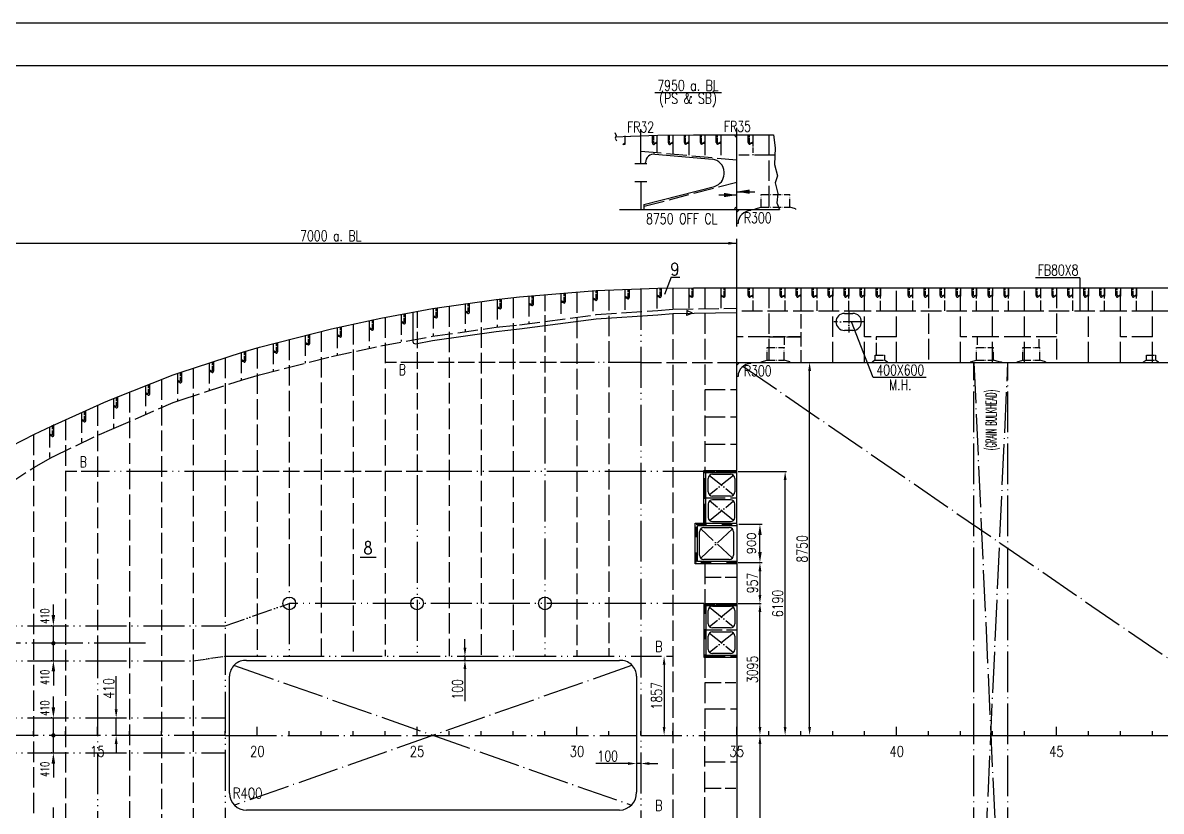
# Model space of a CAD drawing. Extents: x 415194 to 563994, y 453377 to 495577.
# Drawn here: x 432345 to 459054, y 476981 to 495477 of the extents above; entities that cross this region are included whole.
import ezdxf
from ezdxf.enums import TextEntityAlignment as Align

# ---------------------------------------------------------------- set-up
doc = ezdxf.new("R2010")
doc.units = 0
doc.header["$LTSCALE"] = 40
doc.header["$MEASUREMENT"] = 0
for name, pattern in [('ACAD_ISO02W100', [15, 12, -3]), ('ACAD_ISO03W100', [30, 12, -18]), ('ACAD_ISO04W100', [30.5, 24, -3, 0.5, -3]), ('ACAD_ISO05W100', [34, 24, -3, 0.5, -3, 0.5, -3]), ('CENTER110', [12.2, 10, -1, 0.2, -1])]:
    doc.linetypes.add(name, pattern=pattern)
doc.layers.get('0').update_dxf_attribs({"linetype": 'CONTINUOUS'})
doc.layers.get('DEFPOINTS').update_dxf_attribs({"linetype": 'CONTINUOUS'})
for name, color, linetype in [('BT_ENG', 7, 'CONTINUOUS'), ('C-CEN', 4, 'ACAD_ISO04W100'), ('C-CON', 4, 'CONTINUOUS'), ('C-DAS', 4, 'ACAD_ISO02W100'), ('FRAME', 7, 'CONTINUOUS'), ('Y-CON', 2, 'CONTINUOUS'), ('Y-DAS', 2, 'ACAD_ISO02W100'), ('Y-H', 2, 'ACAD_ISO03W100'), ('Y-PH', 2, 'ACAD_ISO05W100')]:
    doc.layers.add(name, color=color, linetype=linetype)
doc.styles.add('DM', font='romans.shx', dxfattribs={"bigfont": 'hzdx.shx'})
doc.styles.add('ROMANS', font='romans.shx', dxfattribs={"width": 0.75, "height": 250, "bigfont": 'hzdx.shx'})
doc.dimstyles.new('DM-100', dxfattribs={"dimscale": 0, "dimtxt": 250, "dimasz": 200, "dimexe": 30, "dimexo": 30, "dimgap": 50, "dimtad": 1, "dimdec": 0, "dimzin": 0, "dimdsep": 46, "dimtxsty": 'ROMANS', "dimcen": 0, "dimclrd": 1, "dimclre": 1, "dimclrt": 1, "dimadec": 0, "dimazin": 0, "dimtfac": 1, "dimtdec": 0, "dimtmove": 0, "dimatfit": 3, "dimfxl": 1, "dimtolj": 1, "dimtzin": 0, "dimarcsym": 0})

# ---------------------------------------------------------------- blocks, each defined once
blk = doc.blocks.new('A$C771200ED')
at = {"layer": 'C-CON', "linetype": 'ACAD_ISO05W100', "ltscale": 0.2}
for p, q in [((135, 350), (535, 350)), ((135, 50), (135, 350)), ((535, 50), (535, 350)), ((0, 12), (135, 50)), ((0, 12), (0, 0)), ((135, 50), (535, 50)), ((670, 12), (535, 50)), ((670, 12), (670, 0))]:
    blk.add_line(p, q, dxfattribs=at)
blk = doc.blocks.new('*D162')
at = {"color": 1, "linetype": 'ByBlock', "transparency": 16777216}
for p, q in [((446546, 478100), (445791, 478100)), ((446746, 478108), (446746, 478070)), ((446846, 478100), (446746, 478100)), ((446846, 478108), (446846, 478070)), ((447046, 478100), (447246, 478100))]:
    blk.add_line(p, q, dxfattribs=at)
for points in [[(446546, 478133), (446546, 478067), (446746, 478100)], [(447046, 478133), (447046, 478067), (446846, 478100)]]:
    blk.add_solid(points, dxfattribs=at)
at = {"layer": 'DEFPOINTS', "color": 0, "linetype": 'ByBlock', "transparency": 16777216}
for p in [(446746, 478138), (446746, 478100), (446846, 478138)]:
    blk.add_point(p, dxfattribs=at)
at = {"color": 1, "linetype": 'ByBlock', "transparency": 16777216, "insert": (446069, 478275), "char_height": 250, "attachment_point": 5, "style": 'ROMANS'}
blk.add_mtext('\\A1;100', dxfattribs=at)
blk = doc.blocks.new('*D163')
at = {"color": 1, "linetype": 'ByBlock', "transparency": 16777216}
for p, q in [((442719, 480817), (442719, 481017)), ((442708, 480617), (442689, 480617)), ((442708, 480517), (442689, 480517)), ((442719, 480617), (442719, 480517)), ((442719, 480317), (442719, 479562))]:
    blk.add_line(p, q, dxfattribs=at)
for points in [[(442685, 480817), (442752, 480817), (442719, 480617)], [(442685, 480317), (442752, 480317), (442719, 480517)]]:
    blk.add_solid(points, dxfattribs=at)
at = {"layer": 'DEFPOINTS', "color": 0, "linetype": 'ByBlock', "transparency": 16777216}
for p in [(442719, 480517), (442738, 480617), (442738, 480517)]:
    blk.add_point(p, dxfattribs=at)
at = {"color": 1, "linetype": 'ByBlock', "transparency": 16777216, "insert": (442544, 479840), "char_height": 250, "attachment_point": 5, "rotation": 90, "style": 'ROMANS'}
blk.add_mtext('\\A1;100', dxfattribs=at)
blk = doc.blocks.new('*D164')
at = {"color": 1, "linetype": 'ByBlock', "transparency": 16777216}
for p, q in [((447391, 480417), (447391, 478960)), ((446876, 478760), (447421, 478760))]:
    blk.add_line(p, q, dxfattribs=at)
for points in [[(447358, 480417), (447425, 480417), (447391, 480617)], [(447358, 478960), (447425, 478960), (447391, 478760)]]:
    blk.add_solid(points, dxfattribs=at)
at = {"layer": 'DEFPOINTS', "color": 0, "linetype": 'ByBlock', "transparency": 16777216}
for p in [(447391, 480617), (446846, 478760), (447391, 478760)]:
    blk.add_point(p, dxfattribs=at)
at = {"color": 1, "linetype": 'ByBlock', "transparency": 16777216, "insert": (447216, 479689), "char_height": 250, "attachment_point": 5, "rotation": 90, "style": 'ROMANS'}
blk.add_mtext('\\A1;1857', dxfattribs=at)
blk = doc.blocks.new('*D160')
at = {"color": 1, "linetype": 'ByBlock', "transparency": 16777216}
for p, q in [((449126, 482812), (449669, 482812)), ((449639, 482612), (449639, 482055)), ((449126, 481855), (449669, 481855))]:
    blk.add_line(p, q, dxfattribs=at)
for points in [[(449606, 482612), (449673, 482612), (449639, 482812)], [(449606, 482055), (449673, 482055), (449639, 481855)]]:
    blk.add_solid(points, dxfattribs=at)
at = {"layer": 'DEFPOINTS', "color": 0, "linetype": 'ByBlock', "transparency": 16777216}
for p in [(449096, 482812), (449096, 481855), (449639, 481855)]:
    blk.add_point(p, dxfattribs=at)
at = {"color": 1, "linetype": 'ByBlock', "transparency": 16777216, "insert": (449464, 482334), "char_height": 250, "attachment_point": 5, "rotation": 90, "style": 'ROMANS'}
blk.add_mtext('\\A1;957', dxfattribs=at)
blk = doc.blocks.new('A$C75882CA2')
at = {"layer": 'C-CON'}
for p, q in [((0, 57), (136, 114)), ((0, 57), (136, 0)), ((136, 0), (136, 114))]:
    blk.add_line(p, q, dxfattribs=at)
blk = doc.blocks.new('0')
for p, q in [((-330, -30), (-330, 0)), ((-30, -330), (0, -330))]:
    blk.add_line(p, q)
blk.add_arc((-330, -330), 300, 0, 90)

msp = doc.modelspace()

# ---------------------------------------------------------------- linework, layer by layer
at = {"color": 2}
msp.add_line((417794.5, 494477.3), (562894.5, 494477.3), dxfattribs=at)
at = {"color": 1, "linetype": 'ByBlock'}
for p, q in [((447175, 493844.3), (448741.2, 493844.3)), ((449096.4, 489253), (449096.4, 490405)), ((421196.4, 490305), (449096.4, 490305)), ((449276.4, 487510.4), (450834.9, 487510.4)), ((450804.9, 478960.4), (450804.9, 487310.4)), ((449126.4, 484950.4), (450260.3, 484950.4)), ((450230.3, 478960.4), (450230.3, 484750.4)), ((449126.4, 481855.4), (449669.4, 481855.4)), ((449639.4, 478960.4), (449639.4, 481655.4)), ((434536.2, 479370.4), (434536.2, 480152.5)), ((434536.2, 478760.4), (434536.2, 479170.4)), ((434536.2, 478560.4), (434536.2, 478360.4)), ((449639.4, 478560.4), (449639.4, 472770.4))]:
    msp.add_line(p, q, dxfattribs=at)
for p, q in [((446846.4, 492825.1), (446846.4, 492985.1)), ((447116.4, 492661.4), (447116.4, 492838.9)), ((447491.4, 492662.7), (447491.4, 492844.6)), ((447866.4, 492666.3), (447866.4, 492848.1)), ((448241.4, 492666.3), (448241.4, 492848.1)), ((448616.4, 492666.3), (448616.4, 492849.5)), ((449096.4, 492849.5), (449096.4, 493009.5)), ((449366.4, 492665.7), (449366.4, 492847.7)), ((447174.4, 492395.9), (448523.4, 492274.2)), ((446956.4, 492174.6), (446956.4, 492196.7)), ((448796.4, 491928.9), (448796.4, 491975.4)), ((446915.9, 491213.9), (448575, 491639.4)), ((449096.4, 491515), (449515.9, 491515)), ((446915.9, 491213.9), (446915.9, 491099.5)), ((449096.4, 491435.9), (448676.9, 491435.9)), ((447557, 489508.7), (447397.1, 489105.9)), ((447557, 489508.7), (447757.6, 489508.7)), ((457142.1, 489496.4), (456101.7, 489496.4)), ((457142.1, 489496.4), (457142.1, 488710.4)), ((444326.4, 488881.3), (444326.4, 489071.9)), ((445076.4, 488943.5), (445076.4, 489134.2)), ((445824.7, 489005.6), (445824.7, 489195)), ((446576.4, 489039), (446576.4, 489225.1)), ((447326.4, 489072.2), (447326.4, 489252.8)), ((448076.4, 489077.1), (448076.4, 489260.3)), ((448826.4, 489077.1), (448826.4, 489260.4)), ((449366.4, 489076.6), (449366.4, 489258.5)), ((450116.4, 489076.6), (450116.4, 489258.5)), ((450491.4, 489078.4), (450491.4, 489260.4)), ((450866.4, 489076.6), (450866.4, 489258.5)), ((451241.4, 489078.4), (451241.4, 489260.4)), ((451616.4, 489078.4), (451616.4, 489260.4)), ((451991.4, 489078.4), (451991.4, 489260.4)), ((452366.4, 489078.4), (452366.4, 489260.4)), ((453116.4, 489078.4), (453116.4, 489260.4)), ((453491.4, 489078.4), (453491.4, 489260.4)), ((453866.4, 489078.4), (453866.4, 489260.4)), ((454241.4, 489078.4), (454241.4, 489260.4)), ((454616.4, 489078.4), (454616.4, 489260.4)), ((454991.4, 489078.4), (454991.4, 489260.4)), ((455366.4, 489078.4), (455366.4, 489260.4)), ((456116.4, 489078.4), (456116.4, 489260.4)), ((456491.4, 489078.4), (456491.4, 489260.4)), ((456866.4, 489078.4), (456866.4, 489260.4)), ((457241.4, 489078.4), (457241.4, 489260.4)), ((457616.4, 489078.4), (457616.4, 489260.4)), ((457991.4, 489078.4), (457991.4, 489260.4)), ((458366.4, 489078.4), (458366.4, 489260.4)), ((442076.4, 488592.3), (442076.4, 488789.1)), ((442826.4, 488698.4), (442826.4, 488895.1)), ((443576.4, 488803.7), (443576.4, 488997.4)), ((440576.4, 488308.7), (440576.4, 488513.4)), ((441326.4, 488455.6), (441326.4, 488656.7)), ((451621.4, 488660.4), (451821.4, 488660.4)), ((439826.4, 488145.5), (439826.4, 488350.3)), ((451821.4, 488260.4), (451621.4, 488260.4)), ((452297.5, 487152.3), (451791.4, 488460.4)), ((438326.4, 487766.2), (438326.4, 487975.1)), ((439076.4, 487958.5), (439076.4, 488167.3)), ((437576.4, 487559.1), (437576.4, 487772.2)), ((436826.4, 487316.3), (436826.4, 487532.2)), ((436076.4, 487071.2), (436076.4, 487289.4)), ((435326.4, 486779.8), (435326.4, 487003)), ((453543, 487152.3), (452297.5, 487152.3)), ((434576.4, 486485), (434576.4, 486708.2)), ((433826.4, 486153.5), (433826.4, 486382.8)), ((433076.4, 485813.2), (433076.4, 486050.6)), ((448321.4, 484975.4), (449096.4, 484975.4)), ((448321.4, 483712.4), (448321.4, 484975.4)), ((448321.4, 484950.4), (448321.4, 484925.4)), ((448371.4, 484950.4), (448371.4, 484975.4)), ((448371.4, 484925.4), (449096.4, 484925.4)), ((448371.4, 483712.4), (448371.4, 484925.4)), ((448426.4, 484474.5), (448426.4, 484788.4)), ((448526.4, 484888.4), (448950.9, 484888.4)), ((449050.9, 484788.4), (449050.9, 484474.5)), ((448950.9, 484374.5), (448526.4, 484374.5)), ((448950.9, 484288.2), (448526.4, 484288.2)), ((448426.4, 484188.2), (448426.4, 483874.3)), ((449050.9, 483874.3), (449050.9, 484188.2)), ((448526.4, 483774.3), (448950.9, 483774.3)), ((448221.4, 482987.4), (448221.4, 483537.4)), ((448321.4, 483637.4), (448921.4, 483637.4)), ((449021.4, 483537.4), (449021.4, 482987.4)), ((440259.3, 482938.9), (440639.3, 482938.9)), ((448921.4, 482887.4), (448321.4, 482887.4)), ((433063.5, 481580.4), (433063.5, 481830.4)), ((448321.4, 481855.4), (448321.4, 480592.4)), ((448321.4, 481830.4), (448321.4, 481805.4)), ((448371.4, 481830.4), (448371.4, 481855.4)), ((448371.4, 481855.4), (449096.4, 481855.4)), ((448371.4, 481855.4), (448371.4, 480642.4)), ((448321.4, 481805.4), (449096.4, 481805.4)), ((448426.4, 481379.5), (448426.4, 481693.4)), ((448526.4, 481793.4), (448950.9, 481793.4)), ((449050.9, 481693.4), (449050.9, 481379.5)), ((433029.7, 481330.4), (433013.5, 481330.4)), ((433063.5, 480510.4), (433063.5, 481330.4)), ((448426.4, 480777.3), (448426.4, 481091.1)), ((448950.9, 481279.5), (448526.4, 481279.5)), ((448526.4, 481191.1), (448950.9, 481191.1)), ((449050.9, 481091.1), (449050.9, 480777.3)), ((433029.7, 480510.4), (433013.5, 480510.4)), ((448321.4, 480592.4), (449096.4, 480592.4)), ((448371.4, 480642.4), (449096.4, 480642.4)), ((448950.9, 480677.3), (448526.4, 480677.3)), ((433063.5, 480260.4), (433063.5, 479934.1)), ((433063.5, 479420.4), (433063.5, 479670.4)), ((433029.7, 479170.4), (433013.5, 479170.4)), ((433063.5, 478350.4), (433063.5, 479170.4)), ((434096.4, 478760.4), (434096.4, 478960.4)), ((434096.4, 478760.4), (434096.4, 478960.4)), ((437846.4, 478760.4), (437846.4, 478960.4)), ((437846.4, 478760.4), (437846.4, 478960.4)), ((441596.4, 478760.4), (441596.4, 478960.4)), ((441596.4, 478760.4), (441596.4, 478960.4)), ((445346.4, 478760.4), (445346.4, 478960.4)), ((445346.4, 478760.4), (445346.4, 478960.4)), ((449096.4, 478760.4), (449096.4, 478960.4)), ((449096.4, 478760.4), (449096.4, 478960.4)), ((452846.4, 478760.4), (452846.4, 478960.4)), ((456596.4, 478760.4), (456596.4, 478960.4)), ((432596.4, 478760.4), (432596.4, 478860.4)), ((433346.4, 478760.4), (433346.4, 478860.4)), ((433346.4, 478760.4), (433346.4, 478860.4)), ((434846.4, 478760.4), (434846.4, 478860.4)), ((434846.4, 478760.4), (434846.4, 478860.4)), ((435596.4, 478760.4), (435596.4, 478860.4)), ((435596.4, 478760.4), (435596.4, 478860.4)), ((436346.4, 478760.4), (436346.4, 478860.4)), ((436346.4, 478760.4), (436346.4, 478860.4)), ((437096.4, 478760.4), (437096.4, 478860.4)), ((437096.4, 478760.4), (437096.4, 478860.4)), ((438596.4, 478760.4), (438596.4, 478860.4)), ((438596.4, 478760.4), (438596.4, 478860.4)), ((439346.4, 478760.4), (439346.4, 478860.4)), ((439346.4, 478760.4), (439346.4, 478860.4)), ((440096.4, 478760.4), (440096.4, 478860.4)), ((440096.4, 478760.4), (440096.4, 478860.4)), ((440846.4, 478760.4), (440846.4, 478860.4)), ((440846.4, 478760.4), (440846.4, 478860.4)), ((442346.4, 478760.4), (442346.4, 478860.4)), ((442346.4, 478760.4), (442346.4, 478860.4)), ((443096.4, 478760.4), (443096.4, 478860.4)), ((443096.4, 478760.4), (443096.4, 478860.4)), ((443846.4, 478760.4), (443846.4, 478860.4)), ((443846.4, 478760.4), (443846.4, 478860.4)), ((444596.4, 478760.4), (444596.4, 478860.4)), ((444596.4, 478760.4), (444596.4, 478860.4)), ((446096.4, 478760.4), (446096.4, 478860.4)), ((446096.4, 478760.4), (446096.4, 478860.4)), ((446846.4, 478760.4), (446846.4, 478860.4)), ((446846.4, 478760.4), (446846.4, 478860.4)), ((447596.4, 478760.4), (447596.4, 478860.4)), ((447596.4, 478760.4), (447596.4, 478860.4)), ((448346.4, 478760.4), (448346.4, 478860.4)), ((448346.4, 478760.4), (448346.4, 478860.4)), ((449096.4, 478760.4), (474596.4, 478760.4)), ((449846.4, 478760.4), (449846.4, 478860.4)), ((449846.4, 478760.4), (449846.4, 478860.4)), ((450596.4, 478760.4), (450596.4, 478860.4)), ((451346.4, 478760.4), (451346.4, 478860.4)), ((452096.4, 478760.4), (452096.4, 478860.4)), ((453596.4, 478760.4), (453596.4, 478860.4)), ((454346.4, 478760.4), (454346.4, 478860.4)), ((455096.4, 478760.4), (455096.4, 478860.4)), ((455846.4, 478760.4), (455846.4, 478860.4)), ((457346.4, 478760.4), (457346.4, 478860.4)), ((458096.4, 478760.4), (458096.4, 478860.4)), ((458846.4, 478760.4), (458846.4, 478860.4)), ((433029.7, 478350.4), (433013.5, 478350.4)), ((433063.5, 478100.4), (433063.5, 477774.1)), ((433063.5, 476820.4), (433063.5, 477070.4))]:
    msp.add_line(p, q)
at = {"color": 1}
msp.add_line((447596.4, 488658.7), (449096.4, 488679.7), dxfattribs=at)
at = {"linetype": 'ByBlock'}
for p, q in [((449146.4, 483712.4), (449689.3, 483712.4)), ((449639.3, 483062.4), (449639.3, 483462.4)), ((449196.4, 482812.4), (449689.3, 482812.4))]:
    msp.add_line(p, q, dxfattribs=at)
at = {"linetype": 'CENTER110', "ltscale": 3}
for p, q in [((435221.1, 480920.4), (430123.9, 480920.4)), ((437096.4, 478760.4), (431096.4, 478760.4)), ((437096.4, 478760.4), (446746.4, 478760.4))]:
    msp.add_line(p, q, dxfattribs=at)
for points in [[(446238.9, 492899.3), (446264.2, 492835), (446245.8, 492770.7), (446275.7, 492706.4)], [(449957.8, 492849.5), (449994.4, 492545.5), (449984.8, 492152.7), (450051.9, 491884.5), (449994.4, 491721.6), (450061.5, 491472.5), (450032.8, 491252.2), (450099.9, 491099.5)], [(449096.4, 482787.4), (448121.4, 482787.4), (448121.4, 483737.4), (449096.4, 483737.4)], [(449096.4, 482837.4), (448171.4, 482837.4), (448171.4, 483687.4), (449096.4, 483687.4)]]:
    msp.add_lwpolyline(points)
at = {"color": 1}
msp.add_lwpolyline([(441496.4, 488687.9), (441496.4, 487997.9, 0.4683758), (441555.4, 487948.7), (441954.4, 488021.9), (443447.9, 488233), (443996.4, 488294.6), (445794.7, 488529.9), (447246.4, 488626.4), (447596.4, 488658.7)], format="xyb", dxfattribs=at)
at = {"const_width": 50}
for points in [[(433038.5, 480920.4, 1), (433088.5, 480920.4, 1)], [(433038.5, 478760.4, 1), (433088.5, 478760.4, 1)]]:
    msp.add_lwpolyline(points, format="xyb", close=True, dxfattribs=at)
for centre, radius, start, end in [((449096.4, 492849.5), 50, 180, 270.00003), ((447166.4, 492661.4), 50, 180, 220.30049), ((447147.3, 492645.2), 25, 220.30049, 355.62163), ((447171.4, 492668.3), 25, 180, 270), ((447541.4, 492662.7), 50, 180, 220.30049), ((447522.3, 492646.6), 25, 220.30049, 355.62163), ((447546.4, 492669.7), 25, 180, 270), ((447916.4, 492666.3), 50, 180, 220.30049), ((447897.3, 492650.1), 25, 220.30049, 355.62163), ((447921.4, 492673.2), 25, 180, 270), ((448291.4, 492666.3), 50, 180, 220.30049), ((448272.3, 492650.1), 25, 220.30049, 355.62163), ((448296.4, 492673.2), 25, 180, 270), ((448666.4, 492666.3), 50, 180, 220.30049), ((448647.3, 492650.1), 25, 220.30049, 355.62163), ((448671.4, 492673.2), 25, 180, 270), ((449416.4, 492665.7), 50, 180, 220.30049), ((449397.3, 492649.6), 25, 220.30049, 355.62163), ((449421.4, 492672.7), 25, 180, 270), ((447156.4, 492196.7), 200, 84.84284, 180), ((448496.4, 491975.4), 300, 0, 84.84284), ((448496.4, 491928.9), 300, 285.19183, 0), ((449096.4, 491099.5), 50, 90, 180), ((449096.4, 491099.5), 50, 270, 0), ((446521.4, 489045.9), 25, 270, 0), ((446526.4, 489039), 50, 319.69951, 0), ((447295.5, 489056.1), 25, 184.37837, 319.69951), ((447271.4, 489079.1), 25, 270, 0), ((447276.4, 489072.2), 50, 319.69951, 0), ((448045.5, 489060.9), 25, 184.37837, 319.69951), ((448021.4, 489084), 25, 270, 0), ((448026.4, 489077.1), 50, 319.69951, 0), ((448795.5, 489060.9), 25, 184.37837, 319.69951), ((448771.4, 489084), 25, 270, 0), ((448776.4, 489077.1), 50, 319.69951, 0), ((449416.4, 489076.6), 50, 180, 220.30049), ((449397.3, 489060.4), 25, 220.30049, 355.62163), ((449421.4, 489083.5), 25, 180, 270), ((450166.4, 489076.6), 50, 180, 220.30049), ((450147.3, 489060.4), 25, 220.30049, 355.62163), ((450171.4, 489083.5), 25, 180, 270), ((450541.4, 489078.4), 50, 180, 220.30049), ((450522.3, 489062.3), 25, 220.30049, 355.62163), ((450546.4, 489085.4), 25, 180, 270), ((450916.4, 489076.6), 50, 180, 220.30049), ((450897.3, 489060.4), 25, 220.30049, 355.62163), ((450921.4, 489083.5), 25, 180, 270), ((451291.4, 489078.4), 50, 180, 220.30049), ((451272.3, 489062.3), 25, 220.30049, 355.62163), ((451296.4, 489085.4), 25, 180, 270), ((451666.4, 489078.4), 50, 180, 220.30049), ((451647.3, 489062.3), 25, 220.30049, 355.62163), ((451671.4, 489085.4), 25, 180, 270), ((452041.4, 489078.4), 50, 180, 220.30049), ((452022.3, 489062.3), 25, 220.30049, 355.62163), ((452046.4, 489085.4), 25, 180, 270), ((452416.4, 489078.4), 50, 180, 220.30049), ((452397.3, 489062.3), 25, 220.30049, 355.62163), ((452421.4, 489085.4), 25, 180, 270), ((453166.4, 489078.4), 50, 180, 220.30049), ((453147.3, 489062.3), 25, 220.30049, 355.62163), ((453171.4, 489085.4), 25, 180, 270), ((453541.4, 489078.4), 50, 180, 220.30049), ((453522.3, 489062.3), 25, 220.30049, 355.62163), ((453546.4, 489085.4), 25, 180, 270), ((453916.4, 489078.4), 50, 180, 220.30049), ((453897.3, 489062.3), 25, 220.30049, 355.62163), ((453921.4, 489085.4), 25, 180, 270), ((454291.4, 489078.4), 50, 180, 220.30049), ((454272.3, 489062.3), 25, 220.30049, 355.62163), ((454296.4, 489085.4), 25, 180, 270), ((454666.4, 489078.4), 50, 180, 220.30049), ((454647.3, 489062.3), 25, 220.30049, 355.62163), ((454671.4, 489085.4), 25, 180, 270), ((455041.4, 489078.4), 50, 180, 220.30049), ((455022.3, 489062.3), 25, 220.30049, 355.62163), ((455046.4, 489085.4), 25, 180, 270), ((455416.4, 489078.4), 50, 180, 220.30049), ((455397.3, 489062.3), 25, 220.30049, 355.62163), ((455421.4, 489085.4), 25, 180, 270), ((456166.4, 489078.4), 50, 180, 220.30049), ((456147.3, 489062.3), 25, 220.30049, 355.62163), ((456171.4, 489085.4), 25, 180, 270), ((456541.4, 489078.4), 50, 180, 220.30049), ((456522.3, 489062.3), 25, 220.30049, 355.62163), ((456546.4, 489085.4), 25, 180, 270), ((456916.4, 489078.4), 50, 180, 220.30049), ((456897.3, 489062.3), 25, 220.30049, 355.62163), ((456921.4, 489085.4), 25, 180, 270), ((457291.4, 489078.4), 50, 180, 220.30049), ((457272.3, 489062.3), 25, 220.30049, 355.62163), ((457296.4, 489085.4), 25, 180, 270), ((457666.4, 489078.4), 50, 180, 220.30049), ((457647.3, 489062.3), 25, 220.30049, 355.62163), ((457671.4, 489085.4), 25, 180, 270), ((458041.4, 489078.4), 50, 180, 220.30049), ((458022.3, 489062.3), 25, 220.30049, 355.62163), ((458046.4, 489085.4), 25, 180, 270), ((458416.4, 489078.4), 50, 180, 220.30049), ((458397.3, 489062.3), 25, 220.30049, 355.62163), ((458421.4, 489085.4), 25, 180, 270), ((443545.5, 488787.5), 25, 184.37837, 319.69951), ((443521.4, 488810.6), 25, 270, 0), ((443526.4, 488803.7), 50, 319.69951, 0), ((444295.5, 488865.1), 25, 184.37837, 319.69951), ((444271.4, 488888.2), 25, 270, 0), ((444276.4, 488881.3), 50, 319.69951, 0), ((445045.5, 488927.4), 25, 184.37837, 319.69951), ((445021.4, 488950.5), 25, 270, 0), ((445026.4, 488943.5), 50, 319.69951, 0), ((445793.8, 488989.4), 25, 184.37837, 319.69951), ((445769.7, 489012.5), 25, 270, 0), ((445774.7, 489005.6), 50, 319.69951, 0), ((446545.5, 489022.8), 25, 184.37837, 319.69951), ((442045.5, 488576.2), 25, 184.37837, 319.69951), ((442021.4, 488599.3), 25, 270, 0), ((442026.4, 488592.3), 50, 319.69951, 0), ((442795.5, 488682.2), 25, 184.37837, 319.69951), ((442771.4, 488705.3), 25, 270, 0), ((442776.4, 488698.4), 50, 319.69951, 0), ((451621.4, 488460.4), 200, 90, 270), ((451821.4, 488460.4), 200, 270, 90), ((440545.5, 488292.5), 25, 184.37837, 319.69951), ((440521.4, 488315.6), 25, 270, 0), ((440526.4, 488308.7), 50, 319.69951, 0), ((441295.5, 488439.4), 25, 184.37837, 319.69951), ((441271.4, 488462.5), 25, 270, 0), ((441276.4, 488455.6), 50, 319.69951, 0), ((439795.5, 488129.4), 25, 184.37837, 319.69951), ((439771.4, 488152.4), 25, 270, 0), ((439776.4, 488145.5), 50, 319.69951, 0), ((438295.5, 487750.1), 25, 184.37837, 319.69951), ((438271.4, 487773.1), 25, 270, 0), ((438276.4, 487766.2), 50, 319.69951, 0), ((439045.5, 487942.3), 25, 184.37837, 319.69951), ((439021.4, 487965.4), 25, 270, 0), ((439026.4, 487958.5), 50, 319.69951, 0), ((437545.5, 487542.9), 25, 184.37837, 319.69951), ((437521.4, 487566), 25, 270, 0), ((437526.4, 487559.1), 50, 319.69951, 0), ((449096.4, 487510.4), 50, 270, 0), ((436795.5, 487300.1), 25, 184.37837, 319.69951), ((436771.4, 487323.2), 25, 270, 0), ((436776.4, 487316.3), 50, 319.69951, 0), ((436045.5, 487055.1), 25, 184.37837, 319.69951), ((436021.4, 487078.1), 25, 270, 0), ((436026.4, 487071.2), 50, 319.69951, 0), ((435295.5, 486763.7), 25, 184.37837, 319.69951), ((435271.4, 486786.8), 25, 270, 0), ((435276.4, 486779.8), 50, 319.69951, 0), ((434545.5, 486468.8), 25, 184.37837, 319.69951), ((434521.4, 486491.9), 25, 270, 0), ((434526.4, 486485), 50, 319.69951, 0), ((433795.5, 486137.3), 25, 184.37837, 319.69951), ((433771.4, 486160.4), 25, 270, 0), ((433776.4, 486153.5), 50, 319.69951, 0), ((433045.5, 485797), 25, 184.37837, 319.69951), ((433021.4, 485820.1), 25, 270, 0), ((433026.4, 485813.2), 50, 319.69951, 0), ((448526.4, 484788.4), 100, 90, 180), ((448950.9, 484788.4), 100, 0, 90), ((448526.4, 484474.5), 100, 180, 270), ((448526.4, 484188.2), 100, 90, 180), ((448950.9, 484474.5), 100, 270, 0), ((448950.9, 484188.2), 100, 0, 90), ((448526.4, 483874.3), 100, 180, 270), ((448950.9, 483874.3), 100, 270, 0), ((448321.4, 483537.4), 100, 90, 180), ((448921.4, 483537.4), 100, 0, 90), ((448321.4, 482987.4), 100, 180, 270), ((448921.4, 482987.4), 100, 270, 0), ((448526.4, 481693.4), 100, 90, 180), ((448950.9, 481693.4), 100, 0, 90), ((448526.4, 481379.5), 100, 180, 270), ((448950.9, 481379.5), 100, 270, 0), ((448526.4, 481091.1), 100, 90, 180), ((448950.9, 481091.1), 100, 0, 90), ((448526.4, 480777.3), 100, 180, 270), ((448950.9, 480777.3), 100, 270, 0)]:
    msp.add_arc(centre, radius, start, end)
at = {"color": 1, "linetype": 'ByBlock'}
for points in [[(448796.4, 491485.9), (448796.4, 491385.9), (449096.4, 491435.9)], [(449396.4, 491565), (449396.4, 491465), (449096.4, 491515)], [(448896.4, 490338.3), (448896.4, 490271.6), (449096.4, 490305)], [(450771.5, 487310.4), (450838.2, 487310.4), (450804.9, 487510.4)], [(450196.9, 484750.4), (450263.6, 484750.4), (450230.3, 484950.4)], [(449606, 481655.4), (449672.7, 481655.4), (449639.4, 481855.4)], [(434502.8, 479370.4), (434569.5, 479370.4), (434536.2, 479170.4)], [(449606, 478960.4), (449672.7, 478960.4), (449639.4, 478760.4)], [(450196.9, 478960.4), (450263.6, 478960.4), (450230.3, 478760.4)], [(450771.5, 478960.4), (450838.2, 478960.4), (450804.9, 478760.4)], [(434502.8, 478560.4), (434569.5, 478560.4), (434536.2, 478760.4)], [(449606, 478560.4), (449672.7, 478560.4), (449639.4, 478760.4)]]:
    msp.add_solid(points, dxfattribs=at)
at = {"linetype": 'ByBlock'}
for points in [[(449597.7, 483462.4), (449681, 483462.4), (449639.3, 483712.4)], [(449597.7, 483062.4), (449681, 483062.4), (449639.3, 482812.4)]]:
    msp.add_solid(points, dxfattribs=at)
for points in [[(433021.8, 481580.4), (433105.2, 481580.4), (433063.5, 481330.4)], [(433021.8, 480260.4), (433105.2, 480260.4), (433063.5, 480510.4)], [(433021.8, 479420.4), (433105.2, 479420.4), (433063.5, 479170.4)], [(433021.8, 478100.4), (433105.2, 478100.4), (433063.5, 478350.4)]]:
    msp.add_solid(points)
at = {"layer": 'BT_ENG'}
msp.add_line((415294.5, 495477.3), (563894.5, 495477.3), dxfattribs=at)
at = {"layer": 'C-CEN', "ltscale": 0.3}
msp.add_line((451721.4, 488710.4), (451721.4, 488210.4), dxfattribs=at)
at = {"layer": 'C-CEN', "ltscale": 0.5}
for p, q in [((452071.4, 488460.4), (451371.4, 488460.4)), ((448992.1, 483608.1), (448250.7, 482916.6)), ((448992.1, 482916.6), (448250.7, 483608.1))]:
    msp.add_line(p, q, dxfattribs=at)
at = {"layer": 'C-CEN'}
for p, q in [((454656.9, 470010.4), (454656.9, 487510.4)), ((454656.9, 470010.4), (455456.9, 487510.4)), ((454656.9, 487510.4), (455456.9, 470010.4)), ((455456.9, 470010.4), (455456.9, 487510.4)), ((449234.3, 487422.5), (474458.5, 470098.2)), ((437313.6, 480400.2), (446629.3, 477120.5)), ((446629.3, 480400.2), (437313.6, 477120.5))]:
    msp.add_line(p, q, dxfattribs=at)
at = {"layer": 'C-CEN', "ltscale": 0.4}
for p, q in [((448455.7, 484859.1), (449021.6, 484403.8)), ((449021.6, 484859.1), (448455.7, 484403.8)), ((449021.6, 483803.6), (448455.7, 484258.9)), ((448455.7, 483803.6), (449021.6, 484258.9)), ((448455.7, 481764.1), (449021.6, 481308.8)), ((449021.6, 481764.1), (448455.7, 481308.8)), ((449021.6, 481161.9), (448455.7, 480706.6)), ((448455.7, 481161.9), (449021.6, 480706.6))]:
    msp.add_line(p, q, dxfattribs=at)
at = {"layer": 'C-CON', "linetype": 'ACAD_ISO05W100', "ltscale": 0.2}
for p, q in [((449666.4, 491149.5), (449666.4, 491449.5)), ((449666.4, 491449.5), (450341.4, 491449.5)), ((450341.4, 491149.5), (450341.4, 491449.5)), ((449531.4, 491111.5), (449666.4, 491149.5)), ((449531.4, 491111.5), (449531.4, 491099.5)), ((449666.4, 491149.5), (450341.4, 491149.5)), ((450476.4, 491111.5), (450341.4, 491149.5)), ((450476.4, 491111.5), (450476.4, 491099.5)), ((454716.4, 487860.4), (455116.4, 487860.4)), ((454716.4, 487560.4), (454716.4, 487860.4)), ((455116.4, 487560.4), (455116.4, 487860.4)), ((452346.4, 487560.4), (452281.4, 487522.4)), ((452281.4, 487510.4), (452281.4, 487522.4)), ((452346.4, 487680.4), (452566.4, 487680.4)), ((452346.4, 487560.4), (452346.4, 487680.4)), ((452346.4, 487560.4), (452566.4, 487560.4)), ((452566.4, 487560.4), (452566.4, 487680.4)), ((452566.4, 487560.4), (452631.4, 487522.4)), ((452631.4, 487510.4), (452631.4, 487522.4)), ((454581.4, 487522.4), (454716.4, 487560.4)), ((454581.4, 487522.4), (454581.4, 487510.4)), ((454716.4, 487560.4), (455116.4, 487560.4)), ((455251.4, 487522.4), (455116.4, 487560.4)), ((455251.4, 487522.4), (455306.4, 487522.4)), ((455306.4, 487522.4), (455306.4, 487510.4)), ((458706.4, 487560.4), (458641.4, 487522.4)), ((458641.4, 487510.4), (458641.4, 487522.4)), ((458706.4, 487560.4), (458706.4, 487680.4)), ((458706.4, 487680.4), (458926.4, 487680.4)), ((458706.4, 487560.4), (458926.4, 487560.4)), ((458926.4, 487560.4), (458926.4, 487680.4)), ((458926.4, 487560.4), (458991.4, 487522.4)), ((458991.4, 487510.4), (458991.4, 487522.4))]:
    msp.add_line(p, q, dxfattribs=at)
at = {"layer": 'C-CON'}
for p, q in [((437596.4, 480517.4), (446346.4, 480517.4)), ((437196.4, 477403.4), (437196.4, 480150.4)), ((446746.4, 480150.4), (446746.4, 477425.4)), ((446346.4, 477003.4), (437596.4, 477003.4))]:
    msp.add_line(p, q, dxfattribs=at)
for centre, radius, start, end in [((437569.4, 480145.3), 373, 85.84288, 179.22988), ((446373.5, 480145.3), 373, 0.77012, 94.15712), ((437596.4, 477403.4), 400, 180, 270), ((446327.1, 477422.2), 419.3, 272.63588, 0.43032)]:
    msp.add_arc(centre, radius, start, end, dxfattribs=at)
at = {"layer": 'C-DAS', "ltscale": 0.1}
for p, q in [((447146.4, 492668.3), (447146.4, 492840.1)), ((447521.4, 492669.7), (447521.4, 492844.9)), ((447896.4, 492673.2), (447896.4, 492848.4)), ((448271.4, 492673.2), (448271.4, 492848.4)), ((448646.4, 492673.2), (448646.4, 492849.5)), ((449396.4, 492672.7), (449396.4, 492847.7))]:
    msp.add_line(p, q, dxfattribs=at)
at = {"layer": 'C-DAS'}
for p, q in [((446846.4, 492465.7), (449096.4, 492262.6)), ((449990.1, 492369.5), (449146.4, 492369.5)), ((446926.3, 491175.3), (449096.4, 491739.5)), ((445346.4, 489156.6), (445346.4, 480617.4)), ((446096.4, 489205.9), (446096.4, 480617.4)), ((447596.4, 489255.5), (447596.4, 475665.4)), ((448346.4, 489260.4), (448346.4, 484950.4)), ((451346.4, 487510.4), (451346.4, 489260.4)), ((452096.4, 487510.4), (452096.4, 489260.4)), ((453596.4, 489260.8), (453596.4, 487510.4)), ((454346.4, 487510.4), (454346.4, 489260.4)), ((455096.4, 487510.4), (455096.4, 489260.4)), ((456596.4, 489260.4), (456596.4, 487510.4)), ((457346.4, 487510.4), (457346.4, 489260.4)), ((458096.4, 487510.4), (458096.4, 489260.4)), ((442346.4, 488827.3), (442346.4, 480617.4)), ((443096.4, 488933.3), (443096.4, 480617.4)), ((443846.4, 489027.7), (443846.4, 480617.4)), ((447596.4, 488758.7), (449096.4, 488779.7)), ((440846.4, 488568.7), (440846.4, 480617.4)), ((452096.4, 488710.4), (449096.4, 488710.4)), ((455096.4, 488710.4), (452846.4, 488710.4)), ((458096.4, 488710.4), (455846.4, 488710.4)), ((461096.4, 488710.4), (458846.4, 488710.4)), ((439346.4, 488236.5), (439346.4, 480617.4)), ((440096.4, 488409), (440096.4, 480617.4)), ((455096.4, 488110.4), (454346.4, 488110.4)), ((456596.4, 488110.4), (455846.4, 488110.4)), ((437846.4, 487850.3), (437846.4, 480617.4)), ((436346.4, 487376.8), (436346.4, 481855.4)), ((435596.4, 487109.2), (435596.4, 470411.5)), ((434846.4, 486814.3), (434846.4, 470706.4)), ((433346.4, 486165.9), (433346.4, 471354.8)), ((432596.4, 485814), (432596.4, 471706.7)), ((448346.4, 482787.4), (448346.4, 481855.4)), ((436346.4, 481855.4), (436346.4, 470143.9)), ((448346.4, 480592.4), (448346.4, 478785.4)), ((448346.4, 474427.4), (448346.4, 478760.4))]:
    msp.add_line(p, q, dxfattribs=at)
at = {"layer": 'C-DAS', "ltscale": 0.2}
for p, q in [((444296.4, 488888.2), (444296.4, 489069.5)), ((445046.4, 488950.5), (445046.4, 489131.7)), ((445794.7, 489012.5), (445794.7, 489193.8)), ((446546.4, 489045.9), (446546.4, 489223.9)), ((447296.4, 489079.1), (447296.4, 489252.5)), ((448046.4, 489084), (448046.4, 489260)), ((448796.4, 489084), (448796.4, 489260.4)), ((449396.4, 489083.5), (449396.4, 489258.5)), ((450146.4, 489083.5), (450146.4, 489258.5)), ((450521.4, 489085.4), (450521.4, 489260.4)), ((450896.4, 489083.5), (450896.4, 489258.5)), ((451271.4, 489085.4), (451271.4, 489260.4)), ((451646.4, 489085.4), (451646.4, 489260.4)), ((452021.4, 489085.4), (452021.4, 489260.4)), ((452396.4, 489085.4), (452396.4, 489260.4)), ((453146.4, 489085.4), (453146.4, 489260.4)), ((453521.4, 489085.4), (453521.4, 489260.4)), ((453896.4, 489085.4), (453896.4, 489260.4)), ((454271.4, 489085.4), (454271.4, 489260.4)), ((454646.4, 489085.4), (454646.4, 489260.4)), ((455021.4, 489085.4), (455021.4, 489260.4)), ((455396.4, 489085.4), (455396.4, 489260.4)), ((456146.4, 489085.4), (456146.4, 489260.4)), ((456521.4, 489085.4), (456521.4, 489260.4)), ((456896.4, 489085.4), (456896.4, 489260.4)), ((457271.4, 489085.4), (457271.4, 489260.4)), ((457646.4, 489085.4), (457646.4, 489260.4)), ((458021.4, 489085.4), (458021.4, 489260.4)), ((458396.4, 489085.4), (458396.4, 489260.4)), ((442046.4, 488599.3), (442046.4, 488784.9)), ((442796.4, 488705.3), (442796.4, 488890.9)), ((443546.4, 488810.6), (443546.4, 488994)), ((440546.4, 488315.6), (440546.4, 488506.9)), ((441296.4, 488462.5), (441296.4, 488651.2)), ((439796.4, 488152.4), (439796.4, 488343.8)), ((439046.4, 487965.4), (439046.4, 488159.6)), ((437546.4, 487566), (437546.4, 487763.6)), ((438296.4, 487773.1), (438296.4, 487967.4)), ((436796.4, 487323.2), (436796.4, 487522.5)), ((436046.4, 487078.1), (436046.4, 487279.6)), ((435296.4, 486786.8), (435296.4, 486991.3)), ((434546.4, 486491.9), (434546.4, 486696.4)), ((433796.4, 486160.4), (433796.4, 486369.3)), ((433046.4, 485820.1), (433046.4, 486035.3))]:
    msp.add_line(p, q, dxfattribs=at)
at = {"layer": 'C-DAS', "ltscale": 0.7}
for p, q in [((450596.4, 489060.4), (450596.4, 487510.4)), ((449846.4, 488110.3), (450596.4, 488110.3))]:
    msp.add_line(p, q, dxfattribs=at)
at = {"layer": 'C-DAS'}
msp.add_lwpolyline([(431096.4, 484035.1), (431096.4, 484599), (431096.4, 484035.1), (431515.2, 484336), (432621.4, 485056), (433047.3, 485297.6), (434142.5, 485817.7), (434431, 485942.6), (435871.4, 486567.3), (436035.2, 486626), (437496.4, 487099.1), (437899.2, 487215.6), (439587.5, 487648.3), (440746.4, 487900.4), (441954.4, 488121.9), (443447.9, 488333), (443996.4, 488394.6), (445794.7, 488629.9), (447246.4, 488726.4), (447596.4, 488758.7)], dxfattribs=at)
at = {"layer": 'DEFPOINTS', "color": 0, "linetype": 'ByBlock'}
for p in [(449246.4, 487510.4), (450804.9, 487510.4), (449096.4, 484950.4), (450230.3, 484950.4), (449096.4, 483712.4), (449639.3, 483712.4), (449146.4, 482812.4), (449096.4, 481855.4), (449639.4, 481855.4), (435366.5, 479170.4), (435366.5, 478350.4)]:
    msp.add_point(p, dxfattribs=at)
at = {"layer": 'Y-CON'}
for p, q in [((446846.4, 492174.6), (446846.4, 492825.1)), ((449096.4, 490694.4), (449096.4, 492849.5)), ((446706.4, 492174.6), (446986.4, 492174.6)), ((446706.4, 491750.1), (446986.4, 491750.1)), ((446846.4, 491750.1), (446846.4, 491099.5)), ((446343.5, 491099.5), (449096.4, 491099.5)), ((449096.4, 491099.5), (450099.9, 491099.5)), ((449096.4, 484950.4), (449096.4, 489260.4)), ((449096.4, 487510.4), (521096.4, 487510.4)), ((449096.4, 483712.4), (449096.4, 484950.4)), ((449096.4, 483712.4), (449096.4, 468260.4))]:
    msp.add_line(p, q, dxfattribs=at)
for points in [[(446254.6, 492801.4), (446603, 492815.3)], [(446471.4, 492823.8), (446471.4, 492623.8), (446421.4, 492623.8), (446471.4, 492663.8)], [(446612.2, 492815.7), (447246.4, 492841.1), (448082.1, 492849.5), (449096.4, 492849.5), (449096.4, 492849.5), (449957.8, 492849.5)], [(447221.4, 492843.3), (447221.4, 492643.3), (447171.4, 492643.3), (447221.4, 492683.3)], [(447596.4, 492844.7), (447596.4, 492644.7), (447546.4, 492644.7), (447596.4, 492684.7)], [(447971.4, 492848.2), (447971.4, 492648.2), (447921.4, 492648.2), (447971.4, 492688.2)], [(448346.4, 492848.2), (448346.4, 492648.2), (448296.4, 492648.2), (448346.4, 492688.2)], [(448721.4, 492848.2), (448721.4, 492648.2), (448671.4, 492648.2), (448721.4, 492688.2)], [(449471.4, 492847.7), (449471.4, 492647.7), (449421.4, 492647.7), (449471.4, 492687.7)], [(431096.4, 485795.2), (431096.4, 485249), (431096.4, 485030.7), (431515.2, 485262.7), (432621.4, 485826.8), (433016.4, 486016.7), (434246.4, 486572.7), (434431, 486651.1), (435871.4, 487217.3), (436035.2, 487276), (437496.4, 487749.1), (437899.2, 487865.6), (439587.5, 488298.3), (440746.4, 488550.4), (441954.4, 488771.9), (443447.9, 488983), (443996.4, 489044.6), (445794.7, 489193.8), (447246.4, 489252), (448082.1, 489260.4), (449096.4, 489260.4), (449096.4, 489260.4), (456996.4, 489260.4), (463496.4, 489260.4)], [(444221.4, 489063.2), (444221.4, 488863.2), (444271.4, 488863.2), (444221.4, 488903.2)], [(444971.4, 489125.5), (444971.4, 488925.5), (445021.4, 488925.5), (444971.4, 488965.5)], [(445719.7, 489187.5), (445719.7, 488987.5), (445769.7, 488987.5), (445719.7, 489027.5)], [(446471.4, 489220.9), (446471.4, 489020.9), (446521.4, 489020.9), (446471.4, 489060.9)], [(447221.4, 489254.1), (447221.4, 489054.1), (447271.4, 489054.1), (447221.4, 489094.1)], [(447971.4, 489259), (447971.4, 489059), (448021.4, 489059), (447971.4, 489099)], [(448721.4, 489259), (448721.4, 489059), (448771.4, 489059), (448721.4, 489099)], [(449471.4, 489258.5), (449471.4, 489058.5), (449421.4, 489058.5), (449471.4, 489098.5)], [(450221.4, 489258.5), (450221.4, 489058.5), (450171.4, 489058.5), (450221.4, 489098.5)], [(450596.4, 489260.4), (450596.4, 489060.4), (450546.4, 489060.4), (450596.4, 489100.4)], [(450971.4, 489258.5), (450971.4, 489058.5), (450921.4, 489058.5), (450971.4, 489098.5)], [(451346.4, 489260.4), (451346.4, 489060.4), (451296.4, 489060.4), (451346.4, 489100.4)], [(451721.4, 489260.4), (451721.4, 489060.4), (451671.4, 489060.4), (451721.4, 489100.4)], [(452096.4, 489260.4), (452096.4, 489060.4), (452046.4, 489060.4), (452096.4, 489100.4)], [(452471.4, 489260.4), (452471.4, 489060.4), (452421.4, 489060.4), (452471.4, 489100.4)], [(453221.4, 489260.4), (453221.4, 489060.4), (453171.4, 489060.4), (453221.4, 489100.4)], [(453596.4, 489260.4), (453596.4, 489060.4), (453546.4, 489060.4), (453596.4, 489100.4)], [(453971.4, 489260.4), (453971.4, 489060.4), (453921.4, 489060.4), (453971.4, 489100.4)], [(454346.4, 489260.4), (454346.4, 489060.4), (454296.4, 489060.4), (454346.4, 489100.4)], [(454721.4, 489260.4), (454721.4, 489060.4), (454671.4, 489060.4), (454721.4, 489100.4)], [(455096.4, 489260.4), (455096.4, 489060.4), (455046.4, 489060.4), (455096.4, 489100.4)], [(455471.4, 489260.4), (455471.4, 489060.4), (455421.4, 489060.4), (455471.4, 489100.4)], [(456221.4, 489260.4), (456221.4, 489060.4), (456171.4, 489060.4), (456221.4, 489100.4)], [(456596.4, 489260.4), (456596.4, 489060.4), (456546.4, 489060.4), (456596.4, 489100.4)], [(456971.4, 489260.4), (456971.4, 489060.4), (456921.4, 489060.4), (456971.4, 489100.4)], [(457346.4, 489260.4), (457346.4, 489060.4), (457296.4, 489060.4), (457346.4, 489100.4)], [(457721.4, 489260.4), (457721.4, 489060.4), (457671.4, 489060.4), (457721.4, 489100.4)], [(458096.4, 489260.4), (458096.4, 489060.4), (458046.4, 489060.4), (458096.4, 489100.4)], [(458471.4, 489260.4), (458471.4, 489060.4), (458421.4, 489060.4), (458471.4, 489100.4)], [(441971.4, 488774.3), (441971.4, 488574.3), (442021.4, 488574.3), (441971.4, 488614.3)], [(442721.4, 488880.3), (442721.4, 488680.3), (442771.4, 488680.3), (442721.4, 488720.3)], [(443471.4, 488985.6), (443471.4, 488785.6), (443521.4, 488785.6), (443471.4, 488825.6)], [(441221.4, 488637.5), (441221.4, 488437.5), (441271.4, 488437.5), (441221.4, 488477.5)], [(439721.4, 488327.4), (439721.4, 488127.4), (439771.4, 488127.4), (439721.4, 488167.4)], [(440471.4, 488490.6), (440471.4, 488290.6), (440521.4, 488290.6), (440471.4, 488330.6)], [(438971.4, 488140.4), (438971.4, 487940.4), (439021.4, 487940.4), (438971.4, 487980.4)], [(437471.4, 487741), (437471.4, 487541), (437521.4, 487541), (437471.4, 487581)], [(438221.4, 487948.1), (438221.4, 487748.1), (438271.4, 487748.1), (438221.4, 487788.1)], [(436721.4, 487498.2), (436721.4, 487298.2), (436771.4, 487298.2), (436721.4, 487338.2)], [(435971.4, 487253.1), (435971.4, 487053.1), (436021.4, 487053.1), (435971.4, 487093.1)], [(435221.4, 486961.8), (435221.4, 486761.8), (435271.4, 486761.8), (435221.4, 486801.8)], [(434471.4, 486666.9), (434471.4, 486466.9), (434521.4, 486466.9), (434471.4, 486506.9)], [(433721.4, 486335.4), (433721.4, 486135.4), (433771.4, 486135.4), (433721.4, 486175.4)], [(432971.4, 485995.1), (432971.4, 485795.1), (433021.4, 485795.1), (432971.4, 485835.1)]]:
    msp.add_lwpolyline(points, dxfattribs=at)
for centre in [(438596.4, 481855.4), (441596.4, 481855.4), (444596.4, 481855.4)]:
    msp.add_circle(centre, 150, dxfattribs=at)
at = {"layer": 'Y-DAS'}
for p, q in [((447221.4, 492843.3), (447221.4, 492431.8)), ((447596.4, 492844.7), (447596.4, 492398)), ((447971.4, 492848.2), (447971.4, 492364.2)), ((448346.4, 492848.2), (448346.4, 492330.3)), ((448721.4, 492848.2), (448721.4, 492296.5)), ((449846.4, 492849.4), (449846.4, 491099.5)), ((444221.4, 489069.5), (444221.4, 488419.5)), ((444971.4, 489131.7), (444971.4, 488532)), ((445719.7, 489193.8), (445719.7, 488629.9)), ((446471.4, 489220.9), (446471.4, 488679.9)), ((447221.4, 489254.1), (447221.4, 488731)), ((447971.4, 489259), (447971.4, 488765)), ((448721.4, 489259), (448721.4, 488775.5)), ((449846.4, 489260.2), (449846.4, 487510.4)), ((452846.4, 487510.4), (452846.4, 489260.4)), ((455846.4, 487510.4), (455846.4, 489260.4)), ((458846.4, 487510.4), (458846.4, 489260.4)), ((441971.4, 488784.9), (441971.4, 488134.9)), ((442721.4, 488890.9), (442721.4, 488240.9)), ((443471.4, 488994), (443471.4, 488344)), ((441221.4, 488637.5), (441221.4, 488001.2)), ((452846.4, 488710.4), (452096.4, 488710.4)), ((455846.4, 488710.4), (455096.4, 488710.4)), ((458846.4, 488710.4), (458096.4, 488710.4)), ((439721.4, 488327.4), (439721.4, 487677.4)), ((440471.4, 488490.6), (440471.4, 487840.6)), ((438596.4, 488044.3), (438596.4, 483220.4)), ((438971.4, 488140.4), (438971.4, 487490.4)), ((449846.4, 488110.3), (449096.4, 488110.3)), ((452846.4, 488110.4), (452096.4, 488110.4)), ((455846.4, 488110.4), (455096.4, 488110.4)), ((458846.4, 488110.4), (458096.4, 488110.4)), ((437471.4, 487741), (437471.4, 487091)), ((438221.4, 487948.1), (438221.4, 487298.1)), ((436721.4, 487498.2), (436721.4, 486848.2)), ((437096.4, 487619.6), (437096.4, 482500.4)), ((446846.4, 487510.4), (449096.4, 487510.4)), ((435971.4, 487253.1), (435971.4, 486589)), ((435221.4, 486961.8), (435221.4, 486278.9)), ((434471.4, 486666.9), (434471.4, 485966.4)), ((448346.4, 486870.4), (449096.4, 486870.4)), ((434096.4, 486504.9), (434096.4, 481060.4)), ((433721.4, 486335.4), (433721.4, 485636.9)), ((448346.4, 486230.4), (449096.4, 486230.4)), ((432971.4, 485995.1), (432971.4, 485279.3)), ((448346.4, 485590.4), (449096.4, 485590.4)), ((449096.4, 484950.4), (448346.4, 484950.4)), ((448346.4, 483712.4), (448346.4, 484950.4)), ((448346.4, 484331.4), (449096.4, 484331.4)), ((449096.4, 481830.4), (448346.4, 481830.4)), ((446846.4, 480617.4), (447596.4, 480617.4)), ((448346.4, 480617.4), (449096.4, 480617.4)), ((448346.4, 479379.4), (449096.4, 479379.4)), ((448346.4, 478141.4), (449096.4, 478141.4))]:
    msp.add_line(p, q, dxfattribs=at)
at = {"layer": 'Y-DAS', "ltscale": 0.25}
msp.add_line((449471.4, 492847.7), (449471.4, 492369.5), dxfattribs=at)
at = {"layer": 'Y-DAS', "ltscale": 0.8}
for p, q in [((444596.4, 489094.3), (444596.4, 486100.4)), ((441596.4, 488706.2), (441596.4, 484660.4)), ((441596.4, 487510.4), (440846.4, 487510.4)), ((445346.4, 487510.4), (441596.4, 487510.4)), ((434096.4, 484950.4), (433346.4, 484950.4)), ((442200.6, 484950.4), (437096.4, 484950.4)), ((448346.4, 482474.4), (449096.4, 482474.4)), ((448371.4, 481236.4), (449096.4, 481236.4)), ((448346.4, 479998.4), (449071.4, 479998.4)), ((448346.4, 477522.4), (449071.4, 477522.4))]:
    msp.add_line(p, q, dxfattribs=at)
at = {"layer": 'Y-DAS', "ltscale": 0.5}
for p, q in [((449471.4, 489258.5), (449471.4, 488710.4)), ((450221.4, 489260.4), (450221.4, 488710.4)), ((450971.4, 489260.4), (450971.4, 488710.4)), ((451721.4, 488710.4), (451721.4, 489260.4)), ((452471.4, 488710.4), (452471.4, 489260.4)), ((453221.4, 489260.4), (453221.4, 488710.4)), ((453971.4, 489260.4), (453971.4, 488710.4)), ((454721.4, 488710.4), (454721.4, 489260.4)), ((455471.4, 488710.4), (455471.4, 489260.4)), ((456221.4, 489260.4), (456221.4, 488710.4)), ((456971.4, 489260.4), (456971.4, 488710.4)), ((457721.4, 488710.4), (457721.4, 489260.4)), ((458471.4, 488710.4), (458471.4, 489260.4))]:
    msp.add_line(p, q, dxfattribs=at)
at = {"layer": 'Y-DAS', "ltscale": 0.6}
for p, q in [((453596.4, 489260.4), (453596.4, 488780.4)), ((450596.4, 488110.3), (449846.4, 488110.3)), ((452371.4, 487680.4), (452371.4, 488110.4))]:
    msp.add_line(p, q, dxfattribs=at)
at = {"layer": 'Y-DAS', "ltscale": 0.4}
for p, q in [((450206.4, 488110.3), (450206.4, 487860.4)), ((454736.4, 488110.3), (454736.4, 487860.4)), ((456186.4, 487860.4), (456186.4, 488110.3))]:
    msp.add_line(p, q, dxfattribs=at)
at = {"layer": 'Y-H'}
for p, q in [((448346.4, 484950.4), (448346.4, 484950.4)), ((448346.4, 481830.4), (448346.4, 481830.4))]:
    msp.add_line(p, q, dxfattribs=at)
at = {"layer": 'Y-H', "ltscale": 0.5}
for p, q in [((448346.4, 484950.4), (449096.4, 484950.4)), ((448346.4, 481855.4), (448346.4, 480617.4)), ((448346.4, 481830.4), (449096.4, 481830.4))]:
    msp.add_line(p, q, dxfattribs=at)
msp.add_lwpolyline([(449096.4, 482812.4), (448146.4, 482812.4), (448146.4, 483712.4), (449096.4, 483712.4)], dxfattribs=at)
at = {"layer": 'Y-PH'}
for p, q in [((446846.4, 489235.9), (446846.4, 470260.4)), ((444596.4, 486100.4), (444596.4, 480617.4)), ((437096.4, 484950.4), (434096.4, 484950.4)), ((448321.4, 484950.4), (442200.6, 484950.4)), ((441596.4, 484660.4), (441596.4, 480617.4)), ((438596.4, 483220.4), (438596.4, 480617.4)), ((437096.4, 482500.4), (437096.4, 475665.4)), ((448321.4, 481855.4), (438596.4, 481855.4)), ((431096.4, 481330.4), (437096.4, 481330.4)), ((434096.4, 481060.4), (434096.4, 476726.5)), ((431096.4, 480510.4), (436346.4, 480510.4)), ((437096.4, 480617.4), (446846.4, 480617.4)), ((431096.4, 479170.4), (437096.4, 479170.4)), ((446846.4, 478760.4), (449096.4, 478760.4)), ((431096.4, 478350.4), (437096.4, 478350.4))]:
    msp.add_line(p, q, dxfattribs=at)
at = {"layer": 'Y-PH', "ltscale": 0.8}
msp.add_line((446846.4, 487510.4), (445346.4, 487510.4), dxfattribs=at)
at = {"layer": 'Y-PH', "ltscale": 0.5}
msp.add_line((437096.4, 481330.4), (438596.4, 481855.4), dxfattribs=at)
at = {"layer": 'Y-PH', "ltscale": 0.3}
msp.add_line((436346.4, 480510.4), (437096.4, 480617.4), dxfattribs=at)

# ---------------------------------------------------------------- block references
at = {"rotation": 90}
for p in [(449096.4, 491099.5), (449096.4, 487510.4)]:
    msp.add_blockref('0', p, dxfattribs=at)
at = {"color": 1, "rotation": 177.7257106237838}
msp.add_blockref('A$C75882CA2', (448057.8, 488722.3), dxfattribs=at)
for p in [(449671.4, 487510.4), (455671.4, 487510.4)]:
    msp.add_blockref('A$C771200ED', p)

# ---------------------------------------------------------------- texts
at = {"style": 'ROMANS'}
for s, height, width, p in [('9', 300, 0.8, (447645.6, 489696.8)), ('B', 250, 0.75, (441248.7, 487339.1)), ('B', 250, 0.75, (433767, 485175.7)), ('8', 300, 0.8, (440444.8, 483160.5)), ('B', 250, 0.75, (447267, 480842.7)), ('B', 250, 0.75, (447267, 477114.8))]:
    msp.add_text(s, height=height, dxfattribs=dict(at, width=width)).set_placement(p, align=Align.MIDDLE)
for s, height, style, width, p in [('(GRAIN BULKHEAD)', 250, 'ROMANS', 0.45, (455187.9, 485447.3)), ('410', 200, 'DM', 0.7, (432963.5, 481377.4)), ('410', 200, 'DM', 0.7, (432963.5, 479942.2)), ('410', 200, 'DM', 0.7, (432963.5, 479217.4)), ('410', 200, 'DM', 0.7, (432963.5, 477782.2))]:
    msp.add_text(s, height=height, rotation=90, dxfattribs=dict(style=style, width=width)).set_placement(p)
at = {"color": 1, "linetype": 'ByBlock', "char_height": 250, "attachment_point": 5, "style": 'ROMANS'}
for s, insert in [('\\A1;7950 a. BL', (447951.2, 494006.6)), ('(PS & SB)', (447951.2, 493665)), ('FR32', (446838.9, 493030.3)), ('FR35', (449111.4, 493046.5)), ('8750 OFF CL', (447804.5, 490878.6)), ('\\A1;7000 a. BL', (439571.2, 490480))]:
    msp.add_mtext(s, dxfattribs=dict(at, insert=insert))
at = {"char_height": 250, "width": 4189.533, "attachment_point": 1, "style": 'ROMANS'}
for insert in [(449262.4, 491026.2), (449262.4, 487437)]:
    msp.add_mtext('R300', dxfattribs=dict(at, insert=insert))
at = {"char_height": 250, "attachment_point": 5, "style": 'ROMANS'}
for s, insert in [('FB80X8', (456634.3, 489675.3)), ('400X600', (452932.9, 487331.3)), ('M.H.', (452932.9, 486983.4))]:
    msp.add_mtext(s, dxfattribs=dict(at, insert=insert))
at = {"linetype": 'ByBlock', "insert": (449439.3, 483262.7), "char_height": 200, "attachment_point": 5, "rotation": 90, "style": 'DM'}
msp.add_mtext('\\A1;900', dxfattribs=at)
at = {"color": 1, "linetype": 'ByBlock', "char_height": 250, "attachment_point": 5, "rotation": 90, "style": 'ROMANS'}
for s, insert in [('\\A1;8750', (450629.9, 483135.4)), ('\\A1;6190', (450055.3, 481855.4)), ('\\A1;3095', (449464.4, 480307.9)), ('\\A1;410', (434361.2, 479861.4))]:
    msp.add_mtext(s, dxfattribs=dict(at, insert=insert))
at = {"layer": 'FRAME', "style": 'ROMANS', "width": 0.8}
for s, p in [('15', (434096.4, 478385.4)), ('15', (434096.4, 478385.4)), ('20', (437846.4, 478385.4)), ('25', (441596.4, 478385.4)), ('30', (445346.4, 478385.4)), ('35', (449096.4, 478385.4)), ('35', (449096.4, 478385.4)), ('40', (452846.4, 478385.4)), ('45', (456596.4, 478385.4)), ('R400', (437621, 477403.1))]:
    msp.add_text(s, height=250, dxfattribs=at).set_placement(p, align=Align.MIDDLE)

# ---------------------------------------------------------------- dimensions: what is measured, and where the dimension line sits
for base, p1, p2, picture, middle in [((449639.3, 481855.4), (449096.4, 482812.4), (449096.4, 481855.4), '*D160', (449464.3, 482333.9)), ((442718.8, 480517.4), (442737.7, 480617.4), (442737.7, 480517.4), '*D163', (442543.8, 479839.7)), ((447391.2, 478760.4), (447391.2, 480617.4), (446846.4, 478760.4), '*D164', (447216.2, 479688.9))]:
    dim = msp.add_linear_dim(base=base, p1=p1, p2=p2, angle=90, dimstyle='DM-100', override={"dimscale": 1})
    dim.commit()
    dim.dimension.update_dxf_attribs({"geometry": picture, "text_midpoint": middle})
dim = msp.add_linear_dim(base=(446746.4, 478100.1), p1=(446846.4, 478137.9), p2=(446746.4, 478137.9), dimstyle='DM-100', override={"dimscale": 1})
dim.commit()
dim.dimension.update_dxf_attribs({"geometry": '*D162', "text_midpoint": (446068.7, 478275.1)})

doc.saveas('drawing.dxf')
